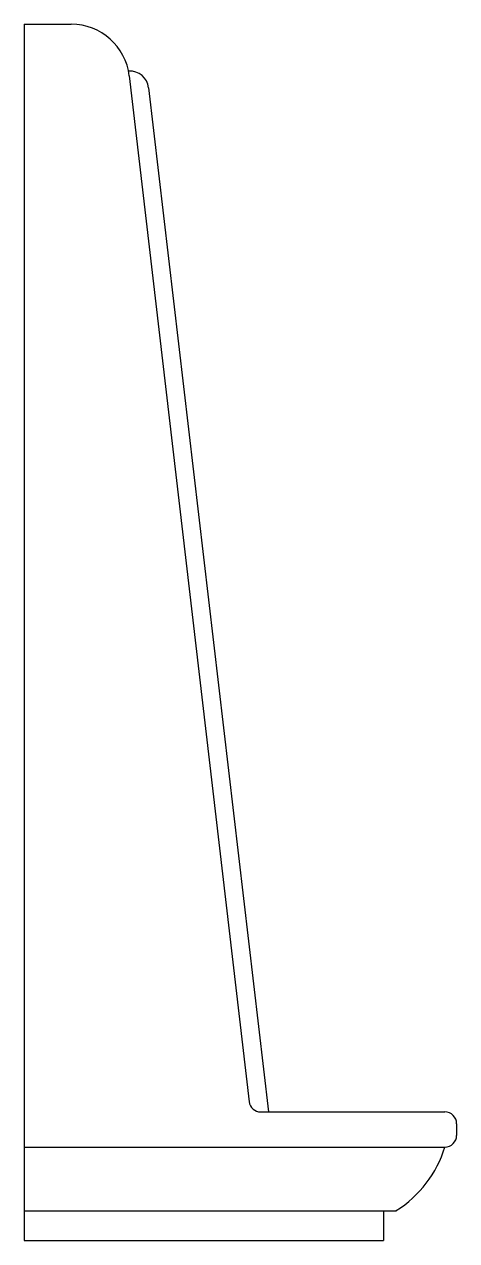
# Model space of a CAD drawing. Header units: millimetres. Extents: x -2967.98 to -2967.61, y 2974.12 to 2975.16.
import ezdxf

# ---------------------------------------------------------------- set-up
doc = ezdxf.new("R2010")
doc.units = ezdxf.units.MM
doc.header["$LTSCALE"] = 10
doc.layers.add('banheiro_louças', color=2, linetype='Continuous')

msp = doc.modelspace()

# ---------------------------------------------------------------- linework, layer by layer
at = {"layer": 'banheiro_louças'}
for p, q in [((-2967.9759, 2975.1634), (-2967.9759, 2974.1234)), ((-2967.9759, 2975.1634), (-2967.9357, 2975.1634)), ((-2967.886, 2975.1192), (-2967.7834, 2974.2422)), ((-2967.8695, 2975.1091), (-2967.767, 2974.2334)), ((-2967.7735, 2974.2334), (-2967.6159, 2974.2334)), ((-2967.6059, 2974.2234), (-2967.6059, 2974.2134)), ((-2967.9759, 2974.2034), (-2967.6159, 2974.2034)), ((-2967.9759, 2974.149), (-2967.6575, 2974.149)), ((-2967.6684, 2974.149), (-2967.6684, 2974.1234)), ((-2967.9759, 2974.1234), (-2967.6684, 2974.1234))]:
    msp.add_line(p, q, dxfattribs=at)
for centre, radius, start, end in [((-2967.9357, 2975.1134), 0.05, 6.6745, 90), ((-2967.8854, 2975.1073), 0.016, 6.4215, 93.8613), ((-2967.7735, 2974.2434), 0.01, 186.6745, 270), ((-2967.6159, 2974.2234), 0.01, 0, 90), ((-2967.6159, 2974.2134), 0.01, 270, 0), ((-2967.7113, 2974.2334), 0.1, 302.5038, 342.5424)]:
    msp.add_arc(centre, radius, start, end, dxfattribs=at)

doc.saveas('drawing.dxf')
